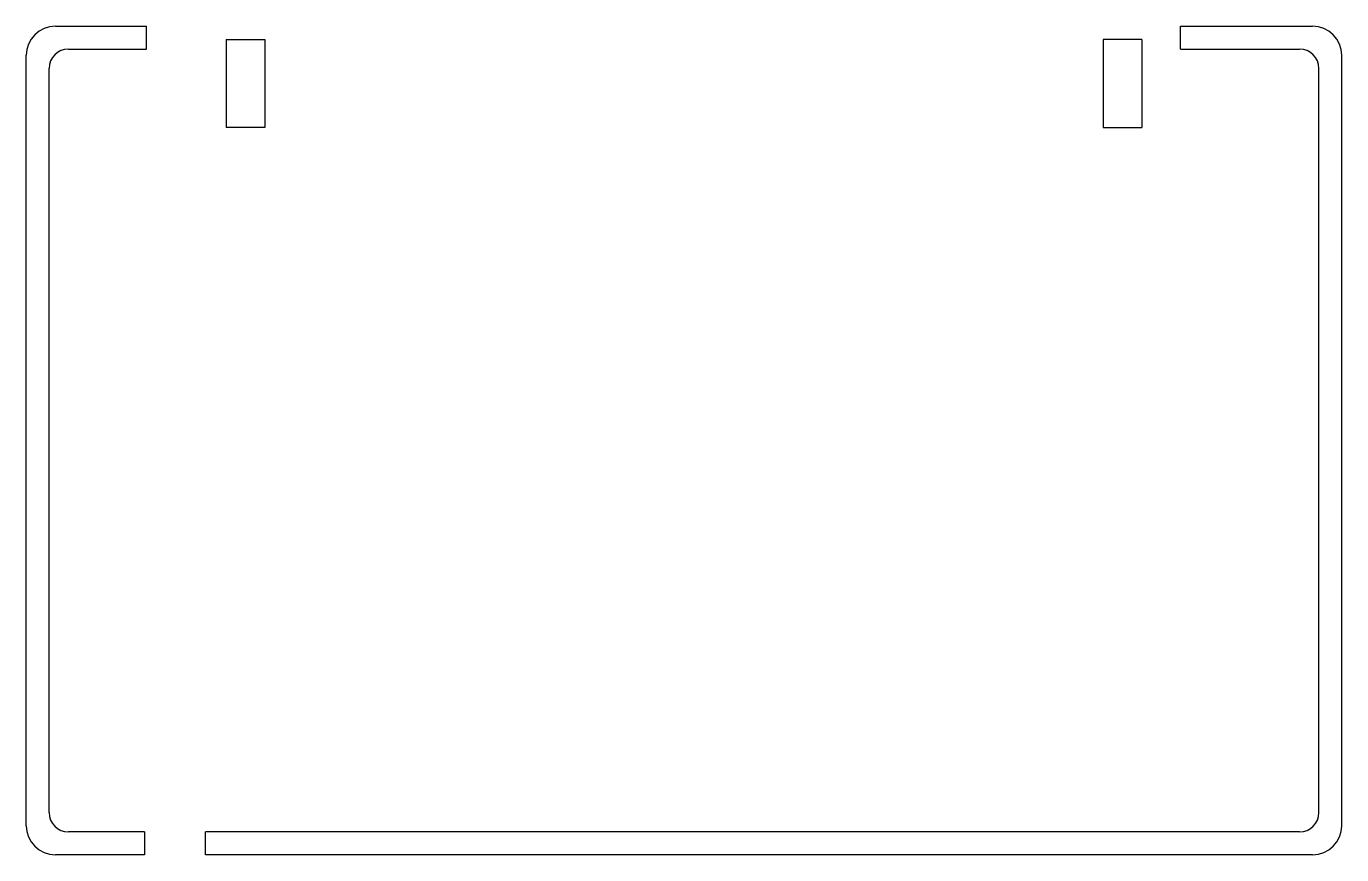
# Model space of a CAD drawing. Extents: x -32 to 104, y 10 to 95.
import ezdxf

# ---------------------------------------------------------------- set-up
doc = ezdxf.new("R2010")
doc.units = 0
doc.header["$MEASUREMENT"] = 0
doc.layers.add('COVER_EDGE', color=231, linetype='CONTINUOUS')
doc.layers.add('LOCK_RELEASE', color=193, linetype='CONTINUOUS')

msp = doc.modelspace()

# ---------------------------------------------------------------- linework, layer by layer
at = {"layer": 'COVER_EDGE'}
for p, q in [((-28.7, 95.35), (-19.3, 95.35)), ((87.5, 95.35), (101.15, 95.35)), ((-27.35, 93), (-19.3, 93)), ((87.5, 93), (99.8, 93)), ((104.15, 12.75), (104.15, 92.35)), ((101.8, 14.1), (101.8, 91))]:
    msp.add_line(p, q, dxfattribs=at)
at = {"layer": 'COVER_EDGE', "linetype": 'Continuous'}
for p, q in [((-19.3, 93), (-19.3, 95.35)), ((87.5, 93), (87.5, 95.35)), ((-31.7, 12.75), (-31.7, 92.35)), ((-29.35, 14.1), (-29.35, 91)), ((-19.5, 12.1), (-27.35, 12.1)), ((-19.5, 12.1), (-19.5, 9.75)), ((99.8, 12.1), (-13.2, 12.1)), ((-13.2, 9.75), (-13.2, 12.1)), ((-19.5, 9.75), (-28.7, 9.75)), ((101.15, 9.75), (-13.2, 9.75))]:
    msp.add_line(p, q, dxfattribs=at)
for centre, radius, start, end in [((-28.7, 92.35), 3, 90, 180), ((-27.35, 91), 2, 90, 180), ((-27.35, 14.1), 2, 180, 270), ((99.8, 14.1), 2, 270, 0), ((-28.7, 12.75), 3, 180, 270), ((101.15, 12.75), 3, 270, 0)]:
    msp.add_arc(centre, radius, start, end, dxfattribs=at)
at = {"layer": 'COVER_EDGE'}
for centre, radius in [((101.15, 92.35), 3), ((99.8, 91), 2)]:
    msp.add_arc(centre, radius, 0, 90, dxfattribs=at)
at = {"layer": 'LOCK_RELEASE', "linetype": 'Continuous'}
for p, q in [((-11.05, 94), (-11.05, 84.9)), ((-11.05, 94), (-7.05, 94)), ((-7.05, 94), (-7.05, 84.9)), ((79.5, 94), (79.5, 84.9)), ((83.5, 94), (79.5, 94)), ((83.5, 94), (83.5, 84.9)), ((-7.05, 84.9), (-11.05, 84.9)), ((79.5, 84.9), (83.5, 84.9))]:
    msp.add_line(p, q, dxfattribs=at)

doc.saveas('drawing.dxf')
